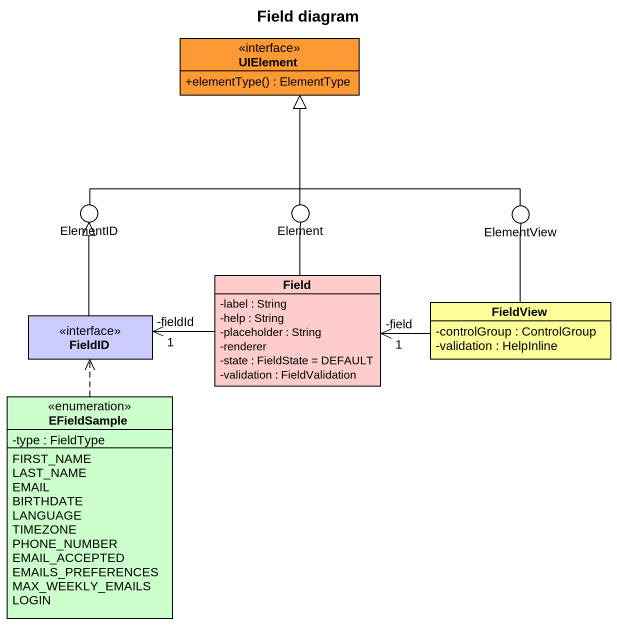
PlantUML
@startuml
title Field diagram
allowmixing
hide circle
hide empty members
skinparam classAttributeIconSize 0
interface UIElement #FF9933 {
  +elementType() : ElementType
}
() ElementID #CCCCFF
() Element #FFCCCC
() ElementView #FFFF99
class Field #FFCCCC {
  -label : String
  -help : String
  -placeholder : String
  -renderer
  -state : FieldState = DEFAULT
  -validation : FieldValidation
}
class FieldView #FFFF99 {
  -controlGroup : ControlGroup
  -validation : HelpInline
}
interface FieldID #CCCCFF
enum EFieldSample #CCFFCC {
  -type : FieldType
  FIRST_NAME
  LAST_NAME
  EMAIL
  BIRTHDATE
  LANGUAGE
  TIMEZONE
  PHONE_NUMBER
  EMAIL_ACCEPTED
  EMAILS_PREFERENCES
  MAX_WEEKLY_EMAILS
  LOGIN
}
ElementID -up-|> UIElement
Element -up-|> UIElement
ElementView -left-|> UIElement
Field -up- Element
Field "-field\n1" <-right- FieldView
FieldView -up- ElementView
FieldID -up-|> ElementID
FieldID "-fieldId\n1" <-right- Field
EFieldSample .up.> FieldID
@enduml
